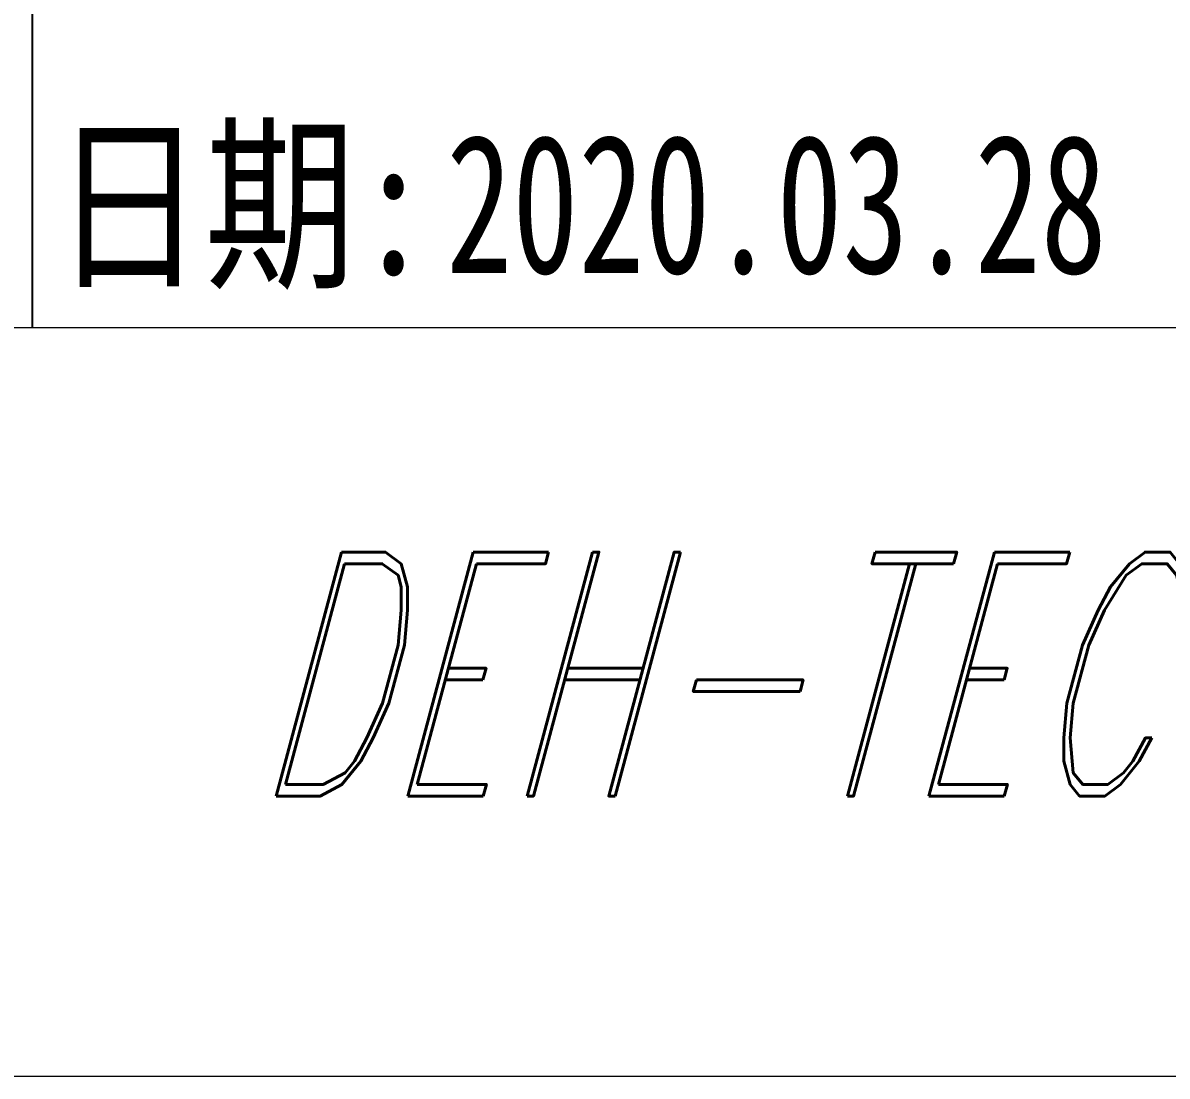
# Model space of a CAD drawing. Header units: millimetres. Extents: x 1333 to 190452, y -42879 to -5704.
# Drawn here: x 183225.19 to 183245.81, y -17760.85 to -17741.86 of the extents above; entities that cross this region are included whole.
import ezdxf
from ezdxf.enums import TextEntityAlignment as Align

# ---------------------------------------------------------------- set-up
doc = ezdxf.new("R2010")
doc.units = ezdxf.units.MM
doc.header["$LTSCALE"] = 0.5
doc.layers.add('图\\M+19E79\\M+195B6\\M+18E9A', color=7, linetype='Continuous')
doc.layers.add('图框', color=7, linetype='Continuous', lineweight=18)
doc.layers.add('打印-禁用', color=7, linetype='Continuous', lineweight=15, plot=False)
doc.styles.add('国标', font='simfang.ttf', dxfattribs={"width": 0.8})
doc.styles.add('标题\\M+18E9A', font='romand.shx', dxfattribs={"oblique": 10, "bigfont": 'bigfont.shx'})

# ---------------------------------------------------------------- blocks, each defined once
blk = doc.blocks.new('GZDEH零件A3图框V01版')
at = {"layer": '图\\M+19E79\\M+195B6\\M+18E9A', "color": 9}
blk.add_line((3135.83, -1815.961), (3135.83, -1832.961), dxfattribs=at)
blk.add_line((3135.83, -1815.961), (3135.83, -1832.961), dxfattribs=at)
at = {"layer": '图框', "linetype": 'Continuous'}
blk.add_line((2882.49, -1832.961), (3272.49, -1832.961), dxfattribs=at)
at = {"layer": '打印-禁用', "linetype": 'Continuous'}
blk.add_line((2857.49, -1846.461), (3277.49, -1846.461), dxfattribs=at)
at = {"layer": '图\\M+19E79\\M+195B6\\M+18E9A', "color": 9, "style": '国标', "width": 0.8}
blk.add_text('日期:', height=2.5, dxfattribs=at).set_placement((3139.616, -1831.999), align=Align.CENTER)
at = {"layer": '图\\M+19E79\\M+195B6\\M+18E9A', "color": 7, "style": '标题\\M+18E9A', "oblique": 15, "width": 0.6}
blk.add_text('DEH-TECH', height=4.4, dxfattribs=at).set_placement((3149.164, -1839.211), align=Align.MIDDLE)
blk = doc.blocks.new('DEH A3')
at = {"layer": '图框'}
blk.add_blockref('GZDEH零件A3图框V01版', (-2857.49, 1846.461), dxfattribs=at)

msp = doc.modelspace()

# ---------------------------------------------------------------- block references
at = {"layer": '图框'}
msp.add_blockref('DEH A3', (182947.014, -17760.849), dxfattribs=at)

# ---------------------------------------------------------------- texts
at = {"layer": '图\\M+19E79\\M+195B6\\M+18E9A', "color": 3, "style": '国标', "width": 0.7}
msp.add_text('2020.03.28', height=2.5, dxfattribs=at).set_placement((183232.817, -17746.369))

doc.saveas('drawing.dxf')
